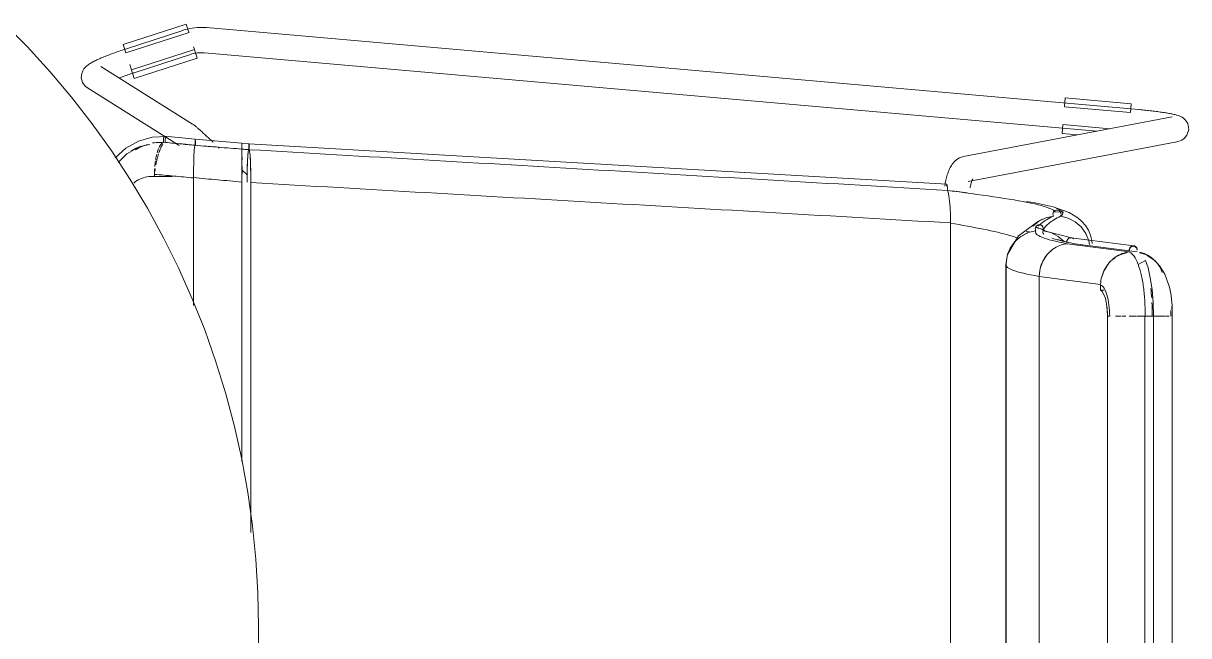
# Model space of a CAD drawing. Header units: millimetres. Extents: x 155927 to 326028, y -36033 to 97293.
# Drawn here: x 157585 to 158140, y 12301 to 12592 of the extents above; entities that cross this region are included whole.
import ezdxf

# ---------------------------------------------------------------- set-up
doc = ezdxf.new("R2010")
doc.units = ezdxf.units.MM
doc.header["$MEASUREMENT"] = 0
doc.layers.add('I-FURN', color=8, linetype='CONTINUOUS', lineweight=9)

msp = doc.modelspace()

# ---------------------------------------------------------------- linework, layer by layer
at = {"layer": 'I-FURN'}
for p, q in [((157587.21, 12580.73), (157575.96, 12592.1)), ((157632.88, 12581.73), (157662.88, 12591.42)), ((157662.88, 12591.42), (157663.51, 12589.47)), ((157634.18, 12577.69), (157664.19, 12587.38)), ((157661.25, 12588.42), (157634.43, 12579.71)), ((157661.29, 12588.44), (157661.25, 12588.42)), ((157662.39, 12588.77), (157661.29, 12588.44)), ((157663.49, 12589.05), (157662.39, 12588.77)), ((157664.61, 12589.29), (157663.49, 12589.05)), ((157663.51, 12589.47), (157664.15, 12587.5)), ((157665.73, 12589.49), (157664.61, 12589.29)), ((157666.87, 12589.64), (157665.73, 12589.49)), ((157668, 12589.74), (157666.87, 12589.64)), ((157669.14, 12589.8), (157668, 12589.74)), ((157670.29, 12589.82), (157669.14, 12589.8)), ((157671.43, 12589.79), (157670.29, 12589.82)), ((157672.57, 12589.71), (157671.43, 12589.79)), ((158115.89, 12550.76), (157672.57, 12589.71)), ((157598, 12568.91), (157587.21, 12580.73)), ((157633.51, 12579.78), (157632.88, 12581.73)), ((157666.39, 12580.57), (157666.76, 12579.41)), ((157620.32, 12574.34), (157620.83, 12574.57)), ((157620.83, 12574.57), (157621.35, 12574.81)), ((157621.35, 12574.81), (157621.9, 12575.05)), ((157621.9, 12575.05), (157622.46, 12575.29)), ((157622.46, 12575.29), (157623.04, 12575.54)), ((157623.04, 12575.54), (157623.63, 12575.79)), ((157623.63, 12575.79), (157624.24, 12576.04)), ((157624.24, 12576.04), (157624.87, 12576.29)), ((157624.87, 12576.29), (157625.51, 12576.54)), ((157625.51, 12576.54), (157626.16, 12576.79)), ((157626.16, 12576.79), (157626.83, 12577.05)), ((157626.83, 12577.05), (157627.51, 12577.3)), ((157627.51, 12577.3), (157628.19, 12577.56)), ((157628.19, 12577.56), (157628.89, 12577.81)), ((157628.89, 12577.81), (157629.6, 12578.06)), ((157629.6, 12578.06), (157630.32, 12578.32)), ((157630.32, 12578.32), (157631.04, 12578.57)), ((157631.04, 12578.57), (157631.77, 12578.82)), ((157631.77, 12578.82), (157632.5, 12579.07)), ((157632.5, 12579.07), (157633.24, 12579.32)), ((157633.24, 12579.32), (157633.98, 12579.56)), ((157634.14, 12577.81), (157633.51, 12579.78)), ((157633.98, 12579.56), (157634.43, 12579.71)), ((157666.79, 12579.31), (157636.79, 12569.62)), ((157638.09, 12565.58), (157668.1, 12575.27)), ((157638.14, 12568.3), (157664.96, 12577.01)), ((157664.96, 12577.01), (157665.59, 12577.2)), ((157665.59, 12577.2), (157666.23, 12577.37)), ((157666.23, 12577.37), (157666.88, 12577.51)), ((157666.83, 12579.19), (157667.47, 12577.22)), ((157666.88, 12577.51), (157667.53, 12577.62)), ((157667.47, 12577.22), (157668.1, 12575.27)), ((157667.53, 12577.62), (157668.19, 12577.71)), ((157668.19, 12577.71), (157668.85, 12577.77)), ((157668.85, 12577.77), (157669.51, 12577.81)), ((157669.51, 12577.81), (157670.17, 12577.82)), ((157670.17, 12577.82), (157670.83, 12577.8)), ((157670.83, 12577.8), (157671.49, 12577.76)), ((157671.49, 12577.76), (157671.52, 12577.76)), ((157671.52, 12577.75), (158095.86, 12540.47)), ((157608.31, 12556.67), (157598, 12568.91)), ((157613.15, 12567.88), (157613.67, 12569.26)), ((157613.67, 12569.26), (157614.24, 12570.17)), ((157614.24, 12570.17), (157614.75, 12570.8)), ((157614.75, 12570.8), (157615.22, 12571.26)), ((157615.22, 12571.26), (157615.65, 12571.63)), ((157615.65, 12571.63), (157616.05, 12571.95)), ((157616.05, 12571.95), (157616.44, 12572.22)), ((157616.44, 12572.22), (157616.83, 12572.48)), ((157616.83, 12572.48), (157617.22, 12572.72)), ((157617.22, 12572.72), (157617.62, 12572.96)), ((157617.62, 12572.96), (157618.03, 12573.19)), ((157618.03, 12573.19), (157618.45, 12573.42)), ((157618.45, 12573.42), (157618.89, 12573.65)), ((157618.89, 12573.65), (157619.35, 12573.87)), ((157619.35, 12573.87), (157619.82, 12574.11)), ((157619.82, 12574.11), (157620.32, 12574.34)), ((157665.86, 12543.91), (157622.28, 12571.22)), ((157635.96, 12572.2), (157636.76, 12569.72)), ((157637.46, 12567.53), (157636.83, 12569.5)), ((157612.97, 12565.9), (157613.15, 12567.88)), ((157613.56, 12563.68), (157612.97, 12565.9)), ((157614.79, 12561.94), (157613.56, 12563.68)), ((157631.16, 12565.86), (157631.79, 12566.09)), ((157631.79, 12566.09), (157632.42, 12566.32)), ((157632.42, 12566.32), (157633.07, 12566.56)), ((157633.07, 12566.56), (157633.73, 12566.8)), ((157633.73, 12566.8), (157634.39, 12567.03)), ((157634.39, 12567.03), (157635.07, 12567.27)), ((157635.07, 12567.27), (157635.75, 12567.5)), ((157635.75, 12567.5), (157636.43, 12567.73)), ((157636.43, 12567.73), (157637.12, 12567.96)), ((157637.12, 12567.96), (157637.81, 12568.19)), ((157638.09, 12565.58), (157637.46, 12567.53)), ((157637.81, 12568.19), (157638.14, 12568.3)), ((157614.79, 12561.94), (157615.91, 12561.05)), ((157615.91, 12561.05), (157652.67, 12538.02)), ((157618.12, 12544.04), (157608.31, 12556.67)), ((158080.51, 12552.23), (158080.69, 12554.29)), ((158080.69, 12554.29), (158080.87, 12556.33)), ((158080.87, 12556.33), (158112.28, 12553.57)), ((158112.28, 12553.57), (158112.1, 12551.53)), ((158131.74, 12547.28), (158032.45, 12528.47)), ((158080.5, 12552.1), (158111.91, 12549.34)), ((158112.1, 12551.53), (158111.92, 12549.47)), ((158116.05, 12550.75), (158115.89, 12550.76)), ((158116.8, 12550.68), (158116.05, 12550.75)), ((158117.55, 12550.61), (158116.8, 12550.68)), ((158118.3, 12550.54), (158117.55, 12550.61)), ((158119.04, 12550.46), (158118.3, 12550.54)), ((158119.78, 12550.39), (158119.04, 12550.46)), ((158120.51, 12550.31), (158119.78, 12550.39)), ((158121.24, 12550.23), (158120.51, 12550.31)), ((158121.96, 12550.15), (158121.24, 12550.23)), ((158122.67, 12550.06), (158121.96, 12550.15)), ((158123.36, 12549.98), (158122.67, 12550.06)), ((158124.05, 12549.89), (158123.36, 12549.98)), ((158124.73, 12549.81), (158124.05, 12549.89)), ((158125.39, 12549.72), (158124.73, 12549.81)), ((158126.04, 12549.63), (158125.39, 12549.72)), ((158126.67, 12549.54), (158126.04, 12549.63)), ((158127.29, 12549.45), (158126.67, 12549.54)), ((158127.9, 12549.36), (158127.29, 12549.45)), ((158128.48, 12549.27), (158127.9, 12549.36)), ((158129.05, 12549.17), (158128.48, 12549.27)), ((158129.6, 12549.08), (158129.05, 12549.17)), ((158130.14, 12548.99), (158129.6, 12549.08)), ((158130.65, 12548.89), (158130.14, 12548.99)), ((158131.15, 12548.8), (158130.65, 12548.89)), ((158131.62, 12548.7), (158131.15, 12548.8)), ((158132.08, 12548.61), (158131.62, 12548.7)), ((158132.53, 12548.51), (158132.08, 12548.61)), ((158132.95, 12548.41), (158132.53, 12548.51)), ((158133.37, 12548.3), (158132.95, 12548.41)), ((158133.77, 12548.2), (158133.37, 12548.3)), ((158134.16, 12548.08), (158133.77, 12548.2)), ((158134.56, 12547.96), (158134.16, 12548.08)), ((158134.96, 12547.81), (158134.56, 12547.96)), ((158135.39, 12547.65), (158134.96, 12547.81)), ((158135.87, 12547.43), (158135.39, 12547.65)), ((158136.43, 12547.13), (158135.87, 12547.43)), ((158137.13, 12546.65), (158136.43, 12547.13)), ((157627.41, 12531.01), (157618.12, 12544.04)), ((157665.86, 12543.91), (157666.19, 12543.7)), ((157666.19, 12543.7), (157666.44, 12543.52)), ((157666.44, 12543.52), (157666.67, 12543.34)), ((157666.67, 12543.34), (157666.9, 12543.17)), ((157666.9, 12543.17), (157667.12, 12542.99)), ((157667.12, 12542.99), (157667.35, 12542.8)), ((157667.35, 12542.8), (157667.59, 12542.6)), ((157667.59, 12542.6), (157667.84, 12542.38)), ((157667.84, 12542.38), (157668.11, 12542.15)), ((157668.11, 12542.15), (157668.39, 12541.91)), ((157668.39, 12541.91), (157668.68, 12541.65)), ((157668.68, 12541.65), (157668.99, 12541.38)), ((157668.99, 12541.38), (157669.31, 12541.09)), ((158079.38, 12539.42), (158079.56, 12541.47)), ((158079.56, 12541.47), (158079.75, 12543.53)), ((158102.24, 12541.68), (158079.76, 12543.65)), ((158138.04, 12545.79), (158137.13, 12546.65)), ((158139.08, 12544.14), (158138.04, 12545.79)), ((158138.73, 12538.63), (158139.56, 12541.38)), ((158139.56, 12541.38), (158139.08, 12544.14)), ((157640.1, 12535.8), (157634.09, 12532.42)), ((157646.62, 12537.68), (157640.1, 12535.8)), ((157653.53, 12537.97), (157646.62, 12537.68)), ((157652.64, 12538.09), (157667.13, 12536.67)), ((157653.05, 12537.78), (157659.49, 12533.75)), ((157667.04, 12535.73), (157667.03, 12535.28)), ((157667.03, 12535.27), (157667.04, 12535.72)), ((157667.06, 12536.11), (157667.04, 12535.73)), ((157667.04, 12535.72), (157667.06, 12536.11)), ((157667.08, 12536.41), (157667.06, 12536.11)), ((157667.06, 12536.11), (157667.08, 12536.4)), ((157667.1, 12536.6), (157667.08, 12536.41)), ((157667.13, 12536.67), (157667.1, 12536.6)), ((157667.1, 12536.59), (157667.13, 12536.66)), ((157667.16, 12536.6), (157667.13, 12536.67)), ((157667.13, 12536.66), (157689.33, 12534.84)), ((157667.13, 12536.66), (157667.16, 12536.6)), ((157667.18, 12536.41), (157667.16, 12536.6)), ((157667.16, 12536.6), (157667.18, 12536.41)), ((157667.2, 12536.12), (157667.18, 12536.41)), ((157667.18, 12536.41), (157667.2, 12536.12)), ((157667.23, 12535.29), (157667.22, 12535.74)), ((157667.22, 12535.74), (157667.23, 12535.29)), ((157669.31, 12541.09), (157669.65, 12540.79)), ((157669.65, 12540.79), (157670, 12540.48)), ((157670, 12540.48), (157670.37, 12540.15)), ((157670.37, 12540.15), (157670.74, 12539.8)), ((157670.74, 12539.8), (157671.13, 12539.45)), ((157671.13, 12539.45), (157671.54, 12539.08)), ((157671.54, 12539.08), (157671.95, 12538.7)), ((157671.95, 12538.7), (157672.37, 12538.31)), ((157672.37, 12538.31), (157672.81, 12537.9)), ((157672.81, 12537.9), (157673.25, 12537.49)), ((157673.25, 12537.49), (157673.71, 12537.07)), ((157673.71, 12537.07), (157674.17, 12536.64)), ((157674.17, 12536.64), (157674.64, 12536.2)), ((157674.64, 12536.2), (157675.12, 12535.75)), ((157675.12, 12535.75), (157675.6, 12535.29)), ((158079.38, 12539.42), (158086.71, 12538.78)), ((158134.9, 12535.71), (158134.39, 12535.58)), ((158135.52, 12535.93), (158134.9, 12535.71)), ((158136.33, 12536.3), (158135.52, 12535.93)), ((158137.41, 12537.05), (158136.33, 12536.3)), ((158138.73, 12538.63), (158137.41, 12537.05)), ((157636.18, 12517.63), (157627.41, 12531.01)), ((157634.09, 12532.42), (157629.09, 12527.81)), ((157640.5, 12533.1), (157634.68, 12529.73)), ((157666.67, 12531.19), (157666.51, 12528.71)), ((157666.52, 12528.75), (157666.67, 12531.19)), ((157666.67, 12531.21), (157666.84, 12532.93)), ((157666.84, 12532.92), (157666.67, 12531.19)), ((157667.04, 12533.82), (157666.84, 12532.92)), ((157666.84, 12532.93), (157667.04, 12533.81)), ((157667.03, 12535.28), (157667.03, 12534.78)), ((157667.03, 12534.78), (157667.03, 12535.27)), ((157667.03, 12534.78), (157667.03, 12534.29)), ((157667.03, 12534.28), (157667.03, 12534.78)), ((157667.03, 12534.29), (157667.04, 12533.82)), ((157667.04, 12533.81), (157667.03, 12534.28)), ((157667.22, 12533.83), (157667.23, 12534.3)), ((157667.23, 12534.3), (157667.22, 12533.83)), ((157667.23, 12534.8), (157667.23, 12535.29)), ((157667.23, 12535.29), (157667.23, 12534.79)), ((157667.23, 12534.3), (157667.23, 12534.8)), ((157667.23, 12534.79), (157667.23, 12534.3)), ((157678.09, 12532.93), (157678.59, 12532.45)), ((157689.3, 12529.37), (157689.31, 12531.11)), ((157689.31, 12531.11), (157689.3, 12529.37)), ((157689.31, 12531.11), (157689.32, 12532)), ((157689.32, 12532), (157689.31, 12531.11)), ((157689.32, 12533.91), (157689.33, 12534.29)), ((157689.33, 12534.29), (157689.32, 12533.91)), ((157689.32, 12533.45), (157689.32, 12533.91)), ((157689.32, 12533.91), (157689.32, 12533.46)), ((157689.32, 12533.46), (157689.32, 12532.97)), ((157689.32, 12532.96), (157689.32, 12533.45)), ((157689.32, 12532.97), (157689.32, 12532.47)), ((157689.32, 12532.47), (157689.32, 12532.96)), ((157689.32, 12532), (157689.32, 12532.47)), ((157689.32, 12532.47), (157689.32, 12532)), ((157689.33, 12534.77), (157689.33, 12534.84)), ((157689.33, 12534.84), (157689.33, 12534.77)), ((157692.69, 12534.57), (157689.33, 12534.83)), ((157689.33, 12534.77), (157689.33, 12534.83)), ((157689.33, 12534.83), (157689.33, 12534.77)), ((157689.33, 12534.58), (157689.33, 12534.77)), ((157689.33, 12534.77), (157689.34, 12534.58)), ((157689.34, 12534.58), (157689.33, 12534.77)), ((157689.33, 12534.77), (157689.33, 12534.58)), ((157689.33, 12534.29), (157689.33, 12534.58)), ((157689.33, 12534.58), (157689.33, 12534.29)), ((157689.34, 12534.58), (157689.34, 12534.28)), ((157689.34, 12534.29), (157689.34, 12534.58)), ((157689.34, 12533.9), (157689.34, 12534.29)), ((157689.34, 12534.28), (157689.34, 12533.9)), ((157689.34, 12533.9), (157689.34, 12533.45)), ((157689.34, 12533.45), (157689.34, 12533.9)), ((157689.34, 12533.45), (157689.34, 12532.96)), ((157689.34, 12532.96), (157689.34, 12533.45)), ((157689.34, 12532.96), (157689.34, 12532.46)), ((157689.34, 12532.46), (157689.34, 12532.96)), ((157689.34, 12532.46), (157689.34, 12531.99)), ((157689.34, 12531.99), (157689.34, 12532.46)), ((157689.37, 12529.35), (157689.35, 12531.1)), ((157689.35, 12531.09), (157689.37, 12529.34)), ((157692.38, 12530.82), (157692.19, 12529.07)), ((157692.59, 12531.72), (157692.38, 12530.82)), ((157692.6, 12533.63), (157692.58, 12533.18)), ((157692.58, 12533.18), (157692.58, 12532.69)), ((157692.58, 12532.69), (157692.58, 12532.19)), ((157692.58, 12532.19), (157692.59, 12531.72)), ((157692.61, 12534.01), (157692.6, 12533.63)), ((157692.64, 12534.31), (157692.61, 12534.01)), ((157692.66, 12534.49), (157692.64, 12534.31)), ((157692.69, 12534.56), (157692.66, 12534.49)), ((157692.69, 12534.56), (158024.6, 12515.28)), ((157692.72, 12534.5), (157692.69, 12534.56)), ((157692.74, 12534.31), (157692.72, 12534.5)), ((157692.77, 12534.02), (157692.74, 12534.31)), ((157692.78, 12533.64), (157692.77, 12534.02)), ((157692.8, 12533.18), (157692.78, 12533.64)), ((157692.79, 12531.73), (157692.8, 12532.2)), ((157693, 12530.84), (157692.79, 12531.73)), ((157692.8, 12532.69), (157692.8, 12533.18)), ((157692.8, 12532.2), (157692.8, 12532.69)), ((157693.19, 12529.09), (157693, 12530.84)), ((158034.68, 12516.68), (158133.97, 12535.49)), ((158134.39, 12535.58), (158133.97, 12535.49)), ((157634.68, 12529.73), (157630.45, 12525.7)), ((157666.33, 12522.17), (157666.4, 12525.61)), ((157666.4, 12525.61), (157666.33, 12522.18)), ((157666.4, 12525.68), (157666.52, 12528.71)), ((157666.51, 12528.71), (157666.4, 12525.61)), ((157689.27, 12523.73), (157689.28, 12526.86)), ((157689.28, 12526.86), (157689.27, 12523.73)), ((157689.3, 12529.37), (157689.28, 12526.86)), ((157689.28, 12526.86), (157689.3, 12529.36)), ((157689.38, 12526.85), (157689.37, 12529.35)), ((157689.37, 12529.34), (157689.38, 12526.84)), ((157692.03, 12526.57), (157691.9, 12523.45)), ((157692.19, 12529.07), (157692.03, 12526.57)), ((157693.36, 12526.59), (157693.19, 12529.09)), ((157693.48, 12523.46), (157693.36, 12526.59)), ((158027.12, 12524.83), (158026.76, 12524.29)), ((158027.52, 12525.36), (158027.12, 12524.83)), ((158027.97, 12525.89), (158027.52, 12525.36)), ((158028.49, 12526.41), (158027.97, 12525.89)), ((158029.09, 12526.92), (158028.49, 12526.41)), ((158029.77, 12527.41), (158029.09, 12526.92)), ((158030.56, 12527.84), (158029.77, 12527.41)), ((158031.46, 12528.21), (158030.56, 12527.84)), ((158032.45, 12528.47), (158031.46, 12528.21)), ((157647.75, 12518.97), (157647.75, 12520.01)), ((157666.33, 12522.08), (157666.3, 12518.32)), ((157666.3, 12518.44), (157666.33, 12522.08)), ((157689.27, 12520.16), (157689.27, 12523.73)), ((157689.27, 12523.73), (157689.27, 12520.16)), ((157691.94, 12519.6), (157689.27, 12522.17)), ((157689.27, 12516.37), (157689.27, 12520.16)), ((157689.27, 12520.16), (157689.27, 12516.37)), ((157689.39, 12523.72), (157689.39, 12520.16)), ((157689.39, 12520.17), (157689.39, 12523.72)), ((157691.82, 12519.9), (157691.8, 12516.22)), ((157691.9, 12523.45), (157691.82, 12519.9)), ((157693.56, 12519.89), (157693.48, 12523.46)), ((157693.58, 12516.11), (157693.56, 12519.89)), ((158024.58, 12519.14), (158024.41, 12518.51)), ((158024.76, 12519.76), (158024.58, 12519.14)), ((158024.96, 12520.36), (158024.76, 12519.76)), ((158025.16, 12520.95), (158024.96, 12520.36)), ((158025.38, 12521.54), (158025.16, 12520.95)), ((158025.62, 12522.11), (158025.38, 12521.54)), ((158025.87, 12522.67), (158025.62, 12522.11)), ((158026.14, 12523.22), (158025.87, 12522.67)), ((158026.43, 12523.75), (158026.14, 12523.22)), ((158026.76, 12524.29), (158026.43, 12523.75)), ((157644.41, 12503.91), (157636.18, 12517.63)), ((157656.26, 12519.02), (157646.51, 12519.02)), ((157666.3, 12518.32), (157666.3, 12457.76)), ((157666.3, 12457.76), (157666.3, 12518.32)), ((157689.27, 12383.54), (157689.27, 12516.37)), ((157689.27, 12516.37), (157689.27, 12383.54)), ((157693.58, 12349.84), (157693.58, 12516.11)), ((157693.58, 12516.11), (157693.58, 12349.84)), ((158023.69, 12515.17), (158023.57, 12514.47)), ((158023.82, 12515.86), (158023.69, 12515.17)), ((158023.95, 12516.54), (158023.82, 12515.86)), ((158024.09, 12517.21), (158023.95, 12516.54)), ((158024.25, 12517.87), (158024.09, 12517.21)), ((158024.41, 12518.51), (158024.25, 12517.87)), ((158024.45, 12514.74), (158024.42, 12514.36)), ((158024.42, 12514.36), (158024.45, 12514.74)), ((158024.5, 12515.03), (158024.45, 12514.74)), ((158024.45, 12514.74), (158024.5, 12515.03)), ((158024.55, 12515.21), (158024.6, 12515.28)), ((158024.6, 12515.27), (158024.55, 12515.21)), ((158024.75, 12514.71), (158024.7, 12515.01)), ((158024.7, 12515.01), (158024.75, 12514.71)), ((158024.78, 12514.32), (158024.75, 12514.71)), ((158024.75, 12514.71), (158024.78, 12514.33)), ((158024.78, 12514.33), (158024.8, 12513.87)), ((158024.8, 12513.87), (158024.78, 12514.32)), ((158024.81, 12513.38), (158024.8, 12513.87)), ((158024.8, 12513.87), (158024.81, 12513.38)), ((158035.71, 12514.13), (158035.61, 12513.63)), ((158035.81, 12514.6), (158035.71, 12514.13)), ((158035.91, 12515.04), (158035.81, 12514.6)), ((158036.02, 12515.46), (158035.91, 12515.04)), ((158036.12, 12515.86), (158036.02, 12515.46)), ((158036.23, 12516.22), (158036.12, 12515.86)), ((158036.34, 12516.56), (158036.23, 12516.22)), ((158036.45, 12516.86), (158036.34, 12516.56)), ((158036.55, 12517.13), (158036.45, 12516.86)), ((158036.64, 12517.36), (158036.55, 12517.13)), ((158036.73, 12517.56), (158036.64, 12517.36)), ((158036.8, 12517.71), (158036.73, 12517.56)), ((158036.85, 12517.8), (158036.8, 12517.71)), ((158036.89, 12517.87), (158036.85, 12517.8)), ((158036.91, 12517.9), (158036.89, 12517.87)), ((158024.79, 12512.41), (158024.81, 12512.88)), ((158024.81, 12512.88), (158024.79, 12512.41)), ((158024.79, 12512.41), (158025.19, 12511.51)), ((158025.19, 12511.51), (158024.79, 12512.41)), ((158024.81, 12512.88), (158024.81, 12513.38)), ((158024.81, 12513.38), (158024.81, 12512.88)), ((158025.19, 12511.51), (158025.55, 12509.77)), ((158025.56, 12509.76), (158025.19, 12511.51)), ((158025.55, 12509.76), (158025.86, 12507.3)), ((158025.87, 12507.26), (158025.56, 12509.76)), ((157652.08, 12489.87), (157644.41, 12503.91)), ((158025.87, 12507.27), (158026.1, 12504.21)), ((158026.11, 12504.16), (158025.87, 12507.26)), ((158026.11, 12504.16), (158026.26, 12500.69)), ((158026.26, 12500.63), (158026.11, 12504.16)), ((158066.58, 12506.43), (158062.51, 12507.17)), ((158075.1, 12504.54), (158066.58, 12506.43)), ((158082.73, 12501.87), (158075.1, 12504.54)), ((158075.63, 12502.51), (158075.32, 12502.13)), ((158075.32, 12502.12), (158075.64, 12502.5)), ((158076.04, 12502.79), (158075.63, 12502.51)), ((158075.64, 12502.5), (158076.04, 12502.79)), ((158076.5, 12502.98), (158076.04, 12502.79)), ((158076.04, 12502.79), (158076.5, 12502.97)), ((158076.98, 12503.04), (158076.5, 12502.98)), ((158076.5, 12502.97), (158076.98, 12503.03)), ((158077.47, 12502.96), (158076.98, 12503.04)), ((158076.98, 12503.03), (158077.47, 12502.96)), ((158077.47, 12502.96), (158077.92, 12502.76)), ((158077.92, 12502.77), (158077.47, 12502.96)), ((158078.32, 12502.47), (158077.92, 12502.77)), ((158077.92, 12502.76), (158078.31, 12502.46)), ((158078.31, 12502.46), (158078.62, 12502.08)), ((158078.62, 12502.08), (158078.32, 12502.47)), ((158026.26, 12500.63), (158026.32, 12496.94)), ((158026.32, 12496.86), (158026.26, 12500.63)), ((158026.32, 12113.46), (158026.32, 12496.86)), ((158026.32, 12496.86), (158026.32, 12113.38)), ((158058.65, 12490.85), (158068.19, 12497.84)), ((158068.26, 12497.79), (158065.42, 12495.38)), ((158065.42, 12495.38), (158068.26, 12497.78)), ((158068.19, 12497.84), (158069.93, 12498.73)), ((158071.58, 12499.43), (158068.26, 12497.79)), ((158068.26, 12497.78), (158071.59, 12499.42)), ((158075.2, 12500.21), (158071.58, 12499.43)), ((158071.59, 12499.42), (158075.2, 12500.21)), ((158075.11, 12501.68), (158075.02, 12501.19)), ((158075.02, 12501.18), (158075.11, 12501.67)), ((158075.02, 12501.19), (158075.05, 12500.69)), ((158075.05, 12500.68), (158075.02, 12501.18)), ((158075.05, 12500.69), (158075.2, 12500.21)), ((158075.2, 12500.21), (158075.05, 12500.68)), ((158075.32, 12502.13), (158075.11, 12501.68)), ((158075.11, 12501.67), (158075.32, 12502.12)), ((158079.93, 12502.23), (158076.08, 12502.04)), ((158078.62, 12502.08), (158078.82, 12501.62)), ((158078.82, 12501.62), (158078.62, 12502.08)), ((158078.85, 12500.63), (158078.68, 12500.16)), ((158078.69, 12500.16), (158078.85, 12500.63)), ((158082.32, 12499.26), (158078.69, 12500.16)), ((158078.82, 12501.62), (158078.89, 12501.13)), ((158078.89, 12501.13), (158078.82, 12501.62)), ((158079.61, 12501.07), (158079.93, 12502.23)), ((158085.64, 12497.52), (158082.32, 12499.26)), ((158086.84, 12499.36), (158082.73, 12501.87)), ((158085.63, 12497.51), (158088.46, 12495.03)), ((158088.46, 12495.04), (158085.64, 12497.52)), ((158088.8, 12497.63), (158086.84, 12499.36)), ((158090.49, 12495.65), (158088.8, 12497.63)), ((158063.1, 12492.31), (158059.7, 12490.56)), ((158059.71, 12490.55), (158063.1, 12492.3)), ((158066.81, 12493.2), (158063.1, 12492.31)), ((158066.61, 12494.17), (158066.69, 12494.66)), ((158066.69, 12494.66), (158066.61, 12494.17)), ((158066.65, 12493.67), (158066.61, 12494.17)), ((158066.61, 12494.17), (158066.65, 12493.67)), ((158066.81, 12493.2), (158066.65, 12493.67)), ((158066.65, 12493.67), (158066.81, 12493.2)), ((158066.69, 12494.66), (158066.9, 12495.11)), ((158066.89, 12495.11), (158066.69, 12494.66)), ((158070.6, 12493.88), (158066.71, 12494.72)), ((158072.16, 12492.84), (158066.84, 12495.01)), ((158067.21, 12495.49), (158066.89, 12495.11)), ((158066.9, 12495.11), (158067.21, 12495.49)), ((158067.61, 12495.79), (158067.21, 12495.49)), ((158067.21, 12495.49), (158067.61, 12495.78)), ((158068.07, 12495.98), (158067.61, 12495.79)), ((158067.61, 12495.78), (158068.07, 12495.97)), ((158068.07, 12495.97), (158068.56, 12496.04)), ((158068.56, 12496.04), (158068.07, 12495.98)), ((158068.56, 12496.04), (158069.05, 12495.97)), ((158069.05, 12495.98), (158068.56, 12496.04)), ((158069.52, 12495.79), (158069.05, 12495.98)), ((158069.05, 12495.97), (158069.51, 12495.78)), ((158069.51, 12495.78), (158069.92, 12495.49)), ((158069.92, 12495.49), (158069.52, 12495.79)), ((158069.92, 12495.49), (158070.23, 12495.11)), ((158070.23, 12495.11), (158069.92, 12495.49)), ((158070.23, 12495.11), (158070.43, 12494.66)), ((158070.43, 12494.66), (158070.23, 12495.11)), ((158070.48, 12493.67), (158070.31, 12493.2)), ((158070.32, 12493.2), (158070.48, 12493.67)), ((158074.03, 12492.31), (158070.32, 12493.2)), ((158070.43, 12494.66), (158070.51, 12494.17)), ((158070.52, 12494.17), (158070.43, 12494.66)), ((158070.51, 12494.17), (158070.48, 12493.67)), ((158070.48, 12493.67), (158070.52, 12494.17)), ((158083.78, 12489.88), (158072.16, 12492.84)), ((158077.43, 12490.56), (158074.03, 12492.31)), ((158090.64, 12491.95), (158088.46, 12495.04)), ((158091.86, 12493.45), (158090.49, 12495.65)), ((158092.04, 12488.44), (158090.64, 12491.95)), ((158092.89, 12491.08), (158091.86, 12493.45)), ((157659.18, 12475.53), (157652.08, 12489.87)), ((158053.53, 12482.2), (158058.65, 12490.85)), ((158056.83, 12488.05), (158054.66, 12484.91)), ((158054.66, 12484.91), (158056.83, 12488.04)), ((158059.7, 12490.56), (158056.83, 12488.05)), ((158056.83, 12488.04), (158059.71, 12490.55)), ((158077.39, 12489.05), (158079.83, 12488.29)), ((158080.3, 12488.05), (158077.43, 12490.56)), ((158079.83, 12488.29), (158086.12, 12486.92)), ((158081.68, 12488.52), (158081.6, 12488.03)), ((158081.6, 12488.03), (158081.64, 12487.53)), ((158081.87, 12488.97), (158081.68, 12488.52)), ((158111.49, 12483.22), (158081.79, 12487.06)), ((158082.17, 12489.35), (158081.87, 12488.97)), ((158082.56, 12489.65), (158082.17, 12489.35)), ((158083, 12489.84), (158082.56, 12489.65)), ((158083.47, 12489.91), (158083, 12489.84)), ((158083.94, 12489.84), (158083.47, 12489.91)), ((158113.48, 12486.04), (158083.7, 12489.89)), ((158084.38, 12489.65), (158083.94, 12489.84)), ((158084.76, 12489.36), (158084.38, 12489.65)), ((158115.04, 12483.2), (158085.34, 12487.04)), ((158092.03, 12488.43), (158092.4, 12486.69)), ((158092.4, 12486.7), (158092.04, 12488.44)), ((158093.55, 12488.58), (158092.89, 12491.08)), ((158093.7, 12487.16), (158093.55, 12488.58)), ((158052.67, 12477.01), (158053.46, 12482.05)), ((158052.82, 12477.55), (158053.3, 12481.34)), ((158053.29, 12481.34), (158052.82, 12477.55)), ((158054.66, 12484.91), (158053.29, 12481.34)), ((158053.3, 12481.34), (158054.66, 12484.91)), ((158053.46, 12482.05), (158054.83, 12485.23)), ((158072.29, 12481.94), (158070.21, 12478.83)), ((158075.03, 12484.43), (158072.29, 12481.94)), ((158111.51, 12483.65), (158109.07, 12483.97)), ((158119.67, 12481.55), (158119.47, 12481.65)), ((158123.56, 12478.88), (158119.67, 12481.55)), ((157665.7, 12460.92), (157659.18, 12475.53)), ((158052.67, 12477.01), (158052.67, 12172.21)), ((158052.82, 12132.77), (158052.82, 12477.55)), ((158052.82, 12477.55), (158052.82, 12132.77)), ((158068.89, 12475.28), (158068.42, 12471.51)), ((158070.21, 12478.83), (158068.89, 12475.28)), ((158119.06, 12479.01), (158115.52, 12477.25)), ((158120.22, 12475.56), (158119.06, 12479.01)), ((158121.32, 12470.87), (158120.22, 12475.56)), ((158125.86, 12476.4), (158123.56, 12478.88)), ((158128.25, 12472.52), (158125.86, 12476.4)), ((158068.42, 12471.51), (158097.69, 12467.65)), ((158068.42, 12138.8), (158068.42, 12471.51)), ((158068.42, 12471.51), (158068.42, 12138.8)), ((158122.17, 12465.25), (158121.32, 12470.87)), ((158130.38, 12466.47), (158128.25, 12472.52)), ((158097.69, 12467.65), (158097.63, 12464.94)), ((158099.29, 12464.94), (158097.63, 12464.94)), ((158097.63, 12464.94), (158098.49, 12464.3)), ((158098.49, 12464.3), (158099.28, 12462.95)), ((158122.65, 12459.13), (158122.17, 12465.25)), ((158131.17, 12462.44), (158130.38, 12466.47)), ((157671.64, 12446.07), (157665.7, 12460.92)), ((158099.28, 12462.95), (158099.95, 12460.96)), ((158099.95, 12460.96), (158100.46, 12458.47)), ((158100.46, 12458.47), (158100.78, 12455.62)), ((158122.75, 12452.58), (158122.65, 12459.13)), ((158131.67, 12457.61), (158131.17, 12462.44)), ((158100.78, 12455.62), (158100.88, 12452.58)), ((158100.88, 12452.58), (158100.88, 12157.73)), ((158100.94, 12157.73), (158100.94, 12452.58)), ((158104.8, 12452.58), (158107.26, 12452.58)), ((158107.78, 12452.58), (158109.62, 12452.58)), ((158111.25, 12452.58), (158114.81, 12452.58)), ((158118.81, 12452.58), (158115, 12452.58)), ((158115, 12452.58), (158118.81, 12452.58)), ((158118.78, 12452.58), (158118.78, 12157.73)), ((158118.9, 12452.58), (158122.75, 12452.58)), ((158119.12, 12452.58), (158118.9, 12452.58)), ((158119.45, 12452.58), (158119.12, 12452.58)), ((158119.87, 12452.58), (158119.45, 12452.58)), ((158120.34, 12452.58), (158119.87, 12452.58)), ((158120.84, 12452.58), (158120.34, 12452.58)), ((158121.33, 12452.58), (158120.84, 12452.58)), ((158121.79, 12452.58), (158121.33, 12452.58)), ((158122.18, 12452.58), (158121.79, 12452.58)), ((158122.48, 12452.58), (158122.18, 12452.58)), ((158122.68, 12452.58), (158122.48, 12452.58)), ((158125.53, 12452.58), (158122.5, 12452.58)), ((158122.5, 12452.58), (158125.52, 12452.58)), ((158122.75, 12452.58), (158122.68, 12452.58)), ((158122.75, 12157.73), (158122.75, 12452.58)), ((158125.69, 12452.58), (158128.26, 12452.58)), ((158128.54, 12452.58), (158130.29, 12452.58)), ((158131.48, 12452.58), (158131.77, 12452.58)), ((158131.78, 12452.58), (158131.61, 12452.58)), ((158131.78, 12452.58), (158131.67, 12457.61)), ((158131.78, 12157.73), (158131.78, 12452.58)), ((157676.97, 12430.98), (157671.64, 12446.07)), ((157681.7, 12415.7), (157676.97, 12430.98)), ((157685.82, 12400.24), (157681.7, 12415.7)), ((157689.31, 12384.63), (157685.82, 12400.24)), ((157692.17, 12368.88), (157689.31, 12384.63)), ((157694.4, 12353.04), (157692.17, 12368.88)), ((157696, 12337.12), (157694.4, 12353.04)), ((157696.96, 12321.15), (157696, 12337.12)), ((157697.28, 12305.16), (157696.96, 12321.15)), ((157697.19, 12296.52), (157697.28, 12305.16))]:
    msp.add_line(p, q, dxfattribs=at)
for centre, major_axis, ratio, start_param, end_param in [((158083.49, 12471.38), (0, -15.78), 0.955139, 3.495799, 3.737346), ((158083.49, 12471.38), (0, -15.78), 0.955139, 3.254129, 3.495629), ((158083.47, 12487.94), (0, -1.96), 0.955139, 2.379629, 4.923331), ((158083.49, 12471.38), (0, -15.78), 0.955139, 3.737469, 4.704147), ((158116.03, 12452.58), (15.75, 0), 0.000004, 2.669107, 2.851347), ((158127.51, 12452.58), (0, 12.4), 0.287441, 4.712389, 4.932602)]:
    msp.add_ellipse(centre, major_axis=major_axis, ratio=ratio, start_param=start_param, end_param=end_param, dxfattribs=at)
for points, knots in [([(157652.08, 12535.25), (157652.06, 12535.39), (157652.03, 12535.68), (157652.01, 12536.1), (157652.03, 12536.47), (157652.05, 12536.77), (157652.08, 12537.04), (157652.13, 12537.29), (157652.19, 12537.51), (157652.26, 12537.71), (157652.36, 12537.9), (157652.45, 12538.01), (157652.49, 12538.04)], [0, 0, 0, 0, 0.0555556, 0.1111111, 0.1666667, 0.1944444, 0.2222222, 0.2777778, 0.3055556, 0.3333333, 0.3888889, 0.4444444, 0.4444444, 0.4444444, 0.4444444]), ([(157636.62, 12531.04), (157637.51, 12531.61), (157640.33, 12533.28), (157643.44, 12533.89), (157645.58, 12534.18)], [0.591443, 0.591443, 0.591443, 0.591443, 0.6666667, 0.8236682, 0.8236682, 0.8236682, 0.8236682]), ([(157644.48, 12534.17), (157643.13, 12533.78), (157641.17, 12533.05), (157639.35, 12532.04), (157638.77, 12531.7)], [0.2297626, 0.2297626, 0.2297626, 0.2297626, 0.3333333, 0.3824546, 0.3824546, 0.3824546, 0.3824546]), ([(157649.93, 12532.73), (157650.25, 12533.41), (157650.94, 12534.54), (157651.69, 12535.11), (157652.08, 12535.25)], [0.6690305, 0.6690305, 0.6690305, 0.6690305, 0.8333333, 1, 1, 1, 1]), ([(157689.34, 12531.99), (157685.65, 12532.3), (157680.31, 12532.74), (157674.98, 12533.18), (157673.33, 12533.32)], [0, 0, 0, 0, 0.5, 0.7233886, 0.7233886, 0.7233886, 0.7233886]), ([(157691.8, 12516.22), (157691.8, 12518.73), (157691.85, 12522.5), (157692.02, 12526.69), (157692.24, 12530.04), (157692.45, 12531.43), (157692.59, 12531.72)], [-0.996036, -0.996036, -0.996036, -0.996036, -0.6666667, -0.5, -0.3333333, 0, 0, 0, 0]), ([(157692.69, 12534.57), (157692.71, 12534.57), (157692.74, 12534.43), (157692.77, 12534.04), (157692.79, 12533.65), (157692.8, 12533.19), (157692.8, 12532.7), (157692.8, 12532.2), (157692.79, 12531.88), (157692.79, 12531.73)], [-0.498493, -0.498493, -0.498493, -0.498493, -0.375, -0.3125, -0.25, -0.1875, -0.125, -0.0625, 0, 0, 0, 0]), ([(157692.79, 12531.73), (157692.93, 12531.45), (157693.14, 12530.06), (157693.36, 12526.7), (157693.49, 12523.54), (157693.57, 12519.93), (157693.58, 12517.38), (157693.58, 12516.11)], [-1, -1, -1, -1, -0.666667, -0.5, -0.333333, -0.166667, 0, 0, 0, 0]), ([(157648.32, 12527.05), (157648.33, 12527.11), (157648.48, 12528.01), (157648.66, 12528.87), (157648.85, 12529.61)], [0.3250374, 0.3250374, 0.3250374, 0.3250374, 0.3333333, 0.4607325, 0.4607325, 0.4607325, 0.4607325]), ([(157648.93, 12527.08), (157648.89, 12526.9), (157648.71, 12526.08), (157648.53, 12525.23), (157648.41, 12524.54)], [-0.3590539, -0.3590539, -0.3590539, -0.3590539, -0.3333333, -0.2410291, -0.2410291, -0.2410291, -0.2410291]), ([(157637.86, 12515.86), (157638.76, 12516.62), (157641.76, 12518.55), (157645.36, 12519.18), (157647.75, 12518.97)], [0.5, 0.5, 0.5, 0.5, 0.6666667, 1, 1, 1, 1]), ([(158024.79, 12512.41), (158032.34, 12511.39), (158047.55, 12509.36), (158065.99, 12506.31), (158074.29, 12503.87), (158075.89, 12502.45), (158076.08, 12502.04)], [0, 0, 0, 0, 0.25, 0.5, 0.75, 0.8499411, 0.8499411, 0.8499411, 0.8499411]), ([(158076.48, 12503.93), (158077.11, 12503.7), (158080.01, 12502.44), (158080.24, 12501.18), (158078.69, 12500.16)], [0.6929173, 0.6929173, 0.6929173, 0.6929173, 0.75, 1, 1, 1, 1]), ([(158026.32, 12496.86), (158031.71, 12495.88), (158042.49, 12493.94), (158053.2, 12491.51), (158057.44, 12490.05), (158058.59, 12489.56)], [0, 0, 0, 0, 0.25, 0.5, 0.625, 0.625, 0.625, 0.625]), ([(158075.2, 12500.21), (158072.79, 12499.04), (158070.14, 12497.42), (158068.46, 12495.79), (158068.07, 12495.33)], [0, 0, 0, 0, 0.5, 0.6963068, 0.6963068, 0.6963068, 0.6963068]), ([(158078.68, 12500.16), (158076.28, 12499), (158072.85, 12496.91), (158071.07, 12494.81), (158070.6, 12493.88)], [0, 0, 0, 0, 0.5, 0.9025383, 0.9025383, 0.9025383, 0.9025383]), ([(158115.08, 12484.07), (158115.08, 12484.21), (158115.07, 12484.44), (158115, 12484.73), (158114.9, 12485), (158114.72, 12485.31), (158114.43, 12485.63), (158114.07, 12485.87), (158113.72, 12486), (158113.41, 12486.05), (158113.14, 12486.05), (158112.87, 12486.02), (158112.62, 12485.95), (158112.37, 12485.83), (158112.06, 12485.64), (158111.73, 12485.32), (158111.5, 12484.92), (158111.38, 12484.57), (158111.33, 12484.31), (158111.31, 12484.14), (158111.31, 12484.07)], [0.1111111, 0.1111111, 0.1111111, 0.1111111, 0.1666667, 0.1944444, 0.2222222, 0.2777778, 0.3333333, 0.3888889, 0.4444444, 0.4791667, 0.5138889, 0.5486111, 0.5833333, 0.6180556, 0.6527778, 0.7222222, 0.7916667, 0.8263889, 0.8611111, 0.8888889, 0.8888889, 0.8888889, 0.8888889]), ([(158111.41, 12484.47), (158111.44, 12484.59), (158111.54, 12484.82), (158111.82, 12485.23), (158112.36, 12485.69), (158113.24, 12485.94), (158114.02, 12485.71), (158114.53, 12485.32), (158114.83, 12484.93), (158115.02, 12484.47), (158115.05, 12484.14), (158115.06, 12483.98)], [-0.8125, -0.8125, -0.8125, -0.8125, -0.765625, -0.71875, -0.625, -0.5, -0.375, -0.3125, -0.25, -0.1875, -0.125, -0.125, -0.125, -0.125]), ([(158098.27, 12471.26), (158098.59, 12472.47), (158100.01, 12475.96), (158102.46, 12479.25), (158104.62, 12480.38)], [-0.8301962, -0.8301962, -0.8301962, -0.8301962, -0.6666667, -0.3333333, -0.3333333, -0.3333333, -0.3333333]), ([(158124.29, 12478.09), (158123.5, 12479.03), (158121.69, 12480.71), (158118.87, 12482.31), (158116.96, 12482.77), (158116.22, 12482.93)], [0.5, 0.5, 0.5, 0.5, 0.6666667, 0.8333333, 0.9365189, 0.9365189, 0.9365189, 0.9365189]), ([(158052.67, 12477.01), (158052.67, 12476.18), (158055.05, 12474.35), (158062.69, 12472.52), (158068.42, 12471.51)], [0.0892847, 0.0892847, 0.0892847, 0.0892847, 0.5, 1, 1, 1, 1]), ([(158115.52, 12477.25), (158116.06, 12475.83), (158117.06, 12472.5), (158118.15, 12466.44), (158118.78, 12459.58), (158118.86, 12454.93), (158118.81, 12452.58)], [0.3397465, 0.3397465, 0.3397465, 0.3397465, 0.5, 0.6666667, 0.8333333, 0.9999948, 0.9999948, 0.9999948, 0.9999948]), ([(158126.94, 12473.45), (158126.76, 12473.97), (158126.19, 12475.31), (158125.45, 12476.57), (158124.92, 12477.3)], [0.260519, 0.260519, 0.260519, 0.260519, 0.3333333, 0.4544474, 0.4544474, 0.4544474, 0.4544474])]:
    msp.add_open_spline(points, degree=3, knots=knots, dxfattribs=at)
for points in [[(157653.39, 12537.9), (157653.34, 12537.86), (157653.25, 12537.74), (157653.12, 12537.44), (157653, 12537.06), (157652.9, 12536.6), (157652.84, 12536.11), (157652.81, 12535.61), (157652.81, 12535.3), (157652.82, 12535.15)], [(157646.8, 12534.91), (157648.03, 12535.1), (157649.29, 12535.14), (157650.55, 12535.14)], [(157651.25, 12535.21), (157650.35, 12535.19), (157649.45, 12535.14), (157648.56, 12535.03)], [(157649.03, 12530.27), (157649.24, 12531), (157649.47, 12531.64), (157649.72, 12532.24)], [(157650.65, 12532.42), (157650.36, 12531.79), (157650.08, 12531.04), (157649.82, 12530.22)], [(157651.73, 12534.24), (157651.4, 12533.83), (157651.08, 12533.31), (157650.77, 12532.67)], [(157652.08, 12535.25), (157654.53, 12535.01), (157659.48, 12534.53), (157664.51, 12534.05), (157667.04, 12533.82)], [(157660.14, 12534.53), (157662.42, 12534.3), (157664.73, 12534.08), (157667.04, 12533.85)], [(157689.32, 12532), (157685.61, 12532.3), (157678.17, 12532.91), (157670.75, 12533.51), (157667.04, 12533.81)], [(157689.32, 12532), (157689.9, 12531.95), (157691.06, 12531.86), (157692.21, 12531.77), (157692.79, 12531.73)], [(157689.34, 12531.99), (157689.88, 12531.95), (157690.96, 12531.86), (157692.05, 12531.77), (157692.59, 12531.72)], [(157692.59, 12531.72), (157692.57, 12532.32), (157692.58, 12533.82), (157692.65, 12534.57), (157692.69, 12534.57)], [(158024.79, 12512.41), (157969.55, 12515.63), (157858.96, 12522.07), (157748.19, 12528.51), (157692.79, 12531.73)], [(157647.92, 12523.73), (157647.99, 12524.63), (157648.09, 12525.52), (157648.22, 12526.37)], [(157649.66, 12529.8), (157649.41, 12528.99), (157649.18, 12528.12), (157648.97, 12527.2)], [(157646.23, 12519.02), (157646.74, 12519.03), (157647.24, 12519.01), (157647.75, 12518.97)], [(157647.75, 12520.01), (157647.76, 12520.96), (157647.79, 12521.89), (157647.85, 12522.8)], [(157647.75, 12520.01), (157650.78, 12519.76), (157656.92, 12519.21), (157663.17, 12518.62), (157666.3, 12518.32)], [(157648.16, 12522.85), (157648.1, 12522.38), (157648.05, 12521.91), (157648, 12521.43)], [(157666.3, 12518.44), (157670.12, 12518.09), (157673.95, 12517.75), (157677.78, 12517.4)], [(157677.78, 12517.4), (157681.6, 12517.06), (157685.44, 12516.72), (157689.27, 12516.37)], [(157693.58, 12516.11), (157749.11, 12512.91), (157804.64, 12509.72), (157860.08, 12506.52)], [(158024.8, 12512.39), (158027.92, 12512), (158031.08, 12511.6), (158034.2, 12511.21)], [(157860.08, 12506.52), (157915.54, 12503.33), (157970.96, 12500.13), (158026.32, 12496.94)], [(158062.35, 12492.81), (158062.82, 12492.75), (158063.28, 12492.7), (158063.75, 12492.64)], [(158066.81, 12493.2), (158066.26, 12492.18), (158068.23, 12490.13), (158076.29, 12488.08), (158081.79, 12487.06)], [(158070.31, 12493.2), (158070.02, 12492.65), (158070.17, 12492.11), (158070.74, 12491.57)], [(158074.47, 12489.66), (158076.36, 12489.01), (158079.17, 12488.35), (158082.21, 12487.69)], [(158111.49, 12483.22), (158110.25, 12483.07), (158107.88, 12482.49), (158104.54, 12480.72), (158101.7, 12478.2), (158099.51, 12475.05), (158098.09, 12471.45), (158097.73, 12468.95), (158097.69, 12467.65)], [(158105.98, 12481.23), (158107.24, 12481.93), (158108.61, 12482.33), (158109.99, 12482.67)], [(158111.49, 12483.01), (158112.21, 12482.66), (158113.62, 12481.35), (158114.88, 12478.89), (158115.45, 12477.42)], [(158116.37, 12482.75), (158117.05, 12482.59), (158117.73, 12482.39), (158118.38, 12482.14)], [(158052.82, 12477.55), (158052.72, 12477.37), (158052.67, 12477.19), (158052.67, 12477.01)], [(158097.71, 12467.41), (158098.26, 12467.28), (158099.36, 12466.33), (158100.76, 12463.01), (158101.72, 12458.21), (158101.98, 12454.48), (158102.01, 12452.58)], [(158121.54, 12465.74), (158121.72, 12464.33), (158121.88, 12462.88), (158121.99, 12461.4)], [(158100.93, 12453.42), (158100.88, 12456.2), (158100.52, 12458.75), (158100, 12460.96)], [(158122.11, 12459.18), (158122.22, 12457), (158122.25, 12454.8), (158122.21, 12452.58)], [(158131.51, 12457.18), (158131.63, 12455.71), (158131.7, 12454.16), (158131.69, 12452.58)]]:
    msp.add_open_spline(points, degree=3, dxfattribs=at)

doc.saveas('drawing.dxf')
